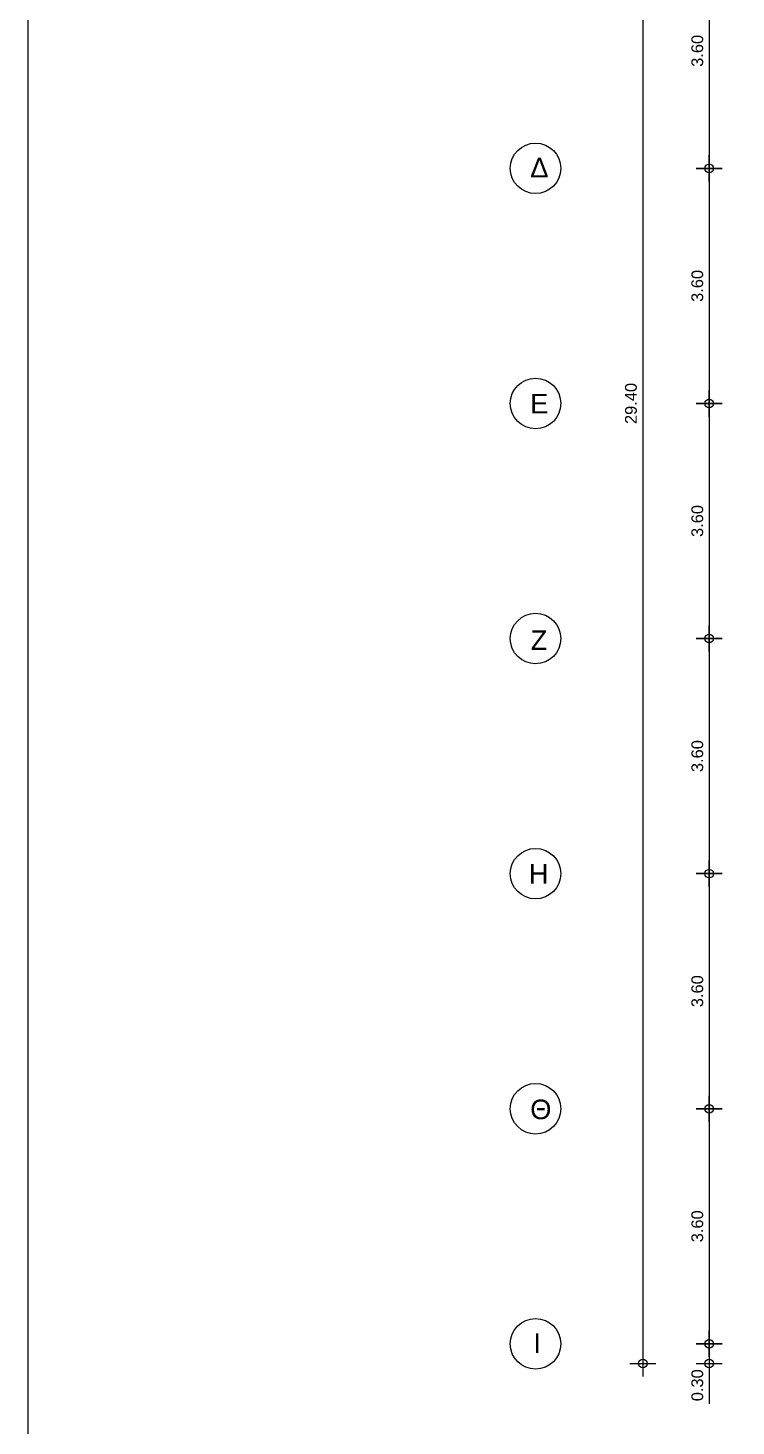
# Model space of a CAD drawing. Header units: metres. Extents: x -11 to 85, y -301 to 135.
# Drawn here: x 1 to 11.85, y -58.85 to -37.44 of the extents above; entities that cross this region are included whole.
import ezdxf

# ---------------------------------------------------------------- set-up
doc = ezdxf.new("R2010")
doc.units = ezdxf.units.M
doc.header["$LTSCALE"] = 0.036
doc.header["$PDMODE"] = 2
for name, color, linetype in [('arxitek borofos', 252, 'Continuous'), ('BORDER', 5, 'Continuous'), ('DIMBLK', 252, 'Continuous'), ('LAYER-ON', 4, 'Continuous')]:
    doc.layers.add(name, color=color, linetype=linetype)
doc.styles.add('COMU-N', font='arial.ttf')
doc.styles.get("Standard").update_dxf_attribs({"font": 'arial.ttf'})
doc.dimstyles.new('CADWDOT', dxfattribs={"dimscale": 0.1, "dimtxt": 1.8, "dimasz": 0.08, "dimexe": 2, "dimexo": 0, "dimgap": 0.09, "dimtad": 0, "dimrnd": 0.001, "dimzin": 0, "dimdsep": 46, "dimtxsty": 'Standard', "dimblk1": 'ARTDIM', "dimblk2": 'ARTDIM', "dimsah": 1, "dimcen": 0.09, "dimdle": 0.05, "dimse1": 1, "dimse2": 1, "dimadec": 0, "dimazin": 0, "dimtfac": 1, "dimtmove": 0, "dimatfit": 3, "dimldrblk": 'ARTDIM', "dimfxl": 2, "dimtvp": 0.9999, "dimtolj": 1, "dimtzin": 0, "dimarcsym": 0})

# ---------------------------------------------------------------- blocks, each defined once
blk = doc.blocks.new('art103')
at = {"layer": 'BORDER'}
blk.add_line((0.25, 14.6), (0.25, 0.25), dxfattribs=at)
blk = doc.blocks.new('ARTDIM')
at = {"layer": 'DIMBLK'}
for p, q in [((-24.9975, 0), (24.9975, 0)), ((0, -24.9975), (0, 24.9975))]:
    blk.add_line(p, q, dxfattribs=at)
blk.add_circle((0, 0), 8.25, dxfattribs=at)
blk = doc.blocks.new('*D782')
at = {"layer": 'arxitek borofos', "color": 0, "lineweight": -2}
blk.add_line((10.423, -28.501), (10.423, -57.885), dxfattribs=at)
at = {"layer": 'Defpoints', "color": 0, "transparency": 16777216}
for p in [(13.537, -28.493), (10.423, -57.893), (13.537, -57.893)]:
    blk.add_point(p, dxfattribs=at)
at = {"layer": 'arxitek borofos', "color": 0, "lineweight": -2, "xscale": 0.008, "yscale": 0.008, "zscale": 0.008}
for p, rotation in [((10.423, -28.493), 90), ((10.423, -57.893), 270)]:
    blk.add_blockref('ARTDIM', p, dxfattribs=dict(at, rotation=rotation))
at = {"layer": 'arxitek borofos', "color": 0, "insert": (10.243, -43.193), "char_height": 0.18, "attachment_point": 5, "rotation": 90}
blk.add_mtext('\\A1;29.40', dxfattribs=at)
blk = doc.blocks.new('*D786')
at = {"layer": 'arxitek borofos', "color": 0, "lineweight": -2}
blk.add_line((11.44, -36.001), (11.44, -39.585), dxfattribs=at)
at = {"layer": 'Defpoints', "color": 0, "transparency": 16777216}
for p in [(7.93, -35.993), (7.93, -39.593), (11.44, -39.593)]:
    blk.add_point(p, dxfattribs=at)
at = {"layer": 'arxitek borofos', "color": 0, "lineweight": -2, "xscale": 0.008, "yscale": 0.008, "zscale": 0.008}
for p, rotation in [((11.44, -35.993), 90), ((11.44, -39.593), 270)]:
    blk.add_blockref('ARTDIM', p, dxfattribs=dict(at, rotation=rotation))
at = {"layer": 'arxitek borofos', "color": 0, "insert": (11.26, -37.793), "char_height": 0.18, "attachment_point": 5, "rotation": 90}
blk.add_mtext('\\A1;3.60', dxfattribs=at)
blk = doc.blocks.new('*D787')
at = {"layer": 'arxitek borofos', "color": 0, "lineweight": -2}
blk.add_line((11.44, -39.601), (11.44, -43.185), dxfattribs=at)
at = {"layer": 'Defpoints', "color": 0, "transparency": 16777216}
for p in [(7.93, -39.593), (7.93, -43.193), (11.44, -43.193)]:
    blk.add_point(p, dxfattribs=at)
at = {"layer": 'arxitek borofos', "color": 0, "lineweight": -2, "xscale": 0.008, "yscale": 0.008, "zscale": 0.008}
for p, rotation in [((11.44, -39.593), 90), ((11.44, -43.193), 270)]:
    blk.add_blockref('ARTDIM', p, dxfattribs=dict(at, rotation=rotation))
at = {"layer": 'arxitek borofos', "color": 0, "insert": (11.26, -41.393), "char_height": 0.18, "attachment_point": 5, "rotation": 90}
blk.add_mtext('\\A1;3.60', dxfattribs=at)
blk = doc.blocks.new('*D788')
at = {"layer": 'arxitek borofos', "color": 0, "lineweight": -2}
blk.add_line((11.44, -43.201), (11.44, -46.785), dxfattribs=at)
at = {"layer": 'Defpoints', "color": 0, "transparency": 16777216}
for p in [(7.93, -43.193), (7.93, -46.793), (11.44, -46.793)]:
    blk.add_point(p, dxfattribs=at)
at = {"layer": 'arxitek borofos', "color": 0, "lineweight": -2, "xscale": 0.008, "yscale": 0.008, "zscale": 0.008}
for p, rotation in [((11.44, -43.193), 90), ((11.44, -46.793), 270)]:
    blk.add_blockref('ARTDIM', p, dxfattribs=dict(at, rotation=rotation))
at = {"layer": 'arxitek borofos', "color": 0, "insert": (11.26, -44.993), "char_height": 0.18, "attachment_point": 5, "rotation": 90}
blk.add_mtext('\\A1;3.60', dxfattribs=at)
blk = doc.blocks.new('*D789')
at = {"layer": 'arxitek borofos', "color": 0, "lineweight": -2}
blk.add_line((11.44, -46.801), (11.44, -50.385), dxfattribs=at)
at = {"layer": 'Defpoints', "color": 0, "transparency": 16777216}
for p in [(7.93, -46.793), (7.93, -50.393), (11.44, -50.393)]:
    blk.add_point(p, dxfattribs=at)
at = {"layer": 'arxitek borofos', "color": 0, "lineweight": -2, "xscale": 0.008, "yscale": 0.008, "zscale": 0.008}
for p, rotation in [((11.44, -46.793), 90), ((11.44, -50.393), 270)]:
    blk.add_blockref('ARTDIM', p, dxfattribs=dict(at, rotation=rotation))
at = {"layer": 'arxitek borofos', "color": 0, "insert": (11.26, -48.593), "char_height": 0.18, "attachment_point": 5, "rotation": 90}
blk.add_mtext('\\A1;3.60', dxfattribs=at)
blk = doc.blocks.new('*D790')
at = {"layer": 'arxitek borofos', "color": 0, "lineweight": -2}
blk.add_line((11.44, -50.401), (11.44, -53.985), dxfattribs=at)
at = {"layer": 'Defpoints', "color": 0, "transparency": 16777216}
for p in [(7.93, -50.393), (7.93, -53.993), (11.44, -53.993)]:
    blk.add_point(p, dxfattribs=at)
at = {"layer": 'arxitek borofos', "color": 0, "lineweight": -2, "xscale": 0.008, "yscale": 0.008, "zscale": 0.008}
for p, rotation in [((11.44, -50.393), 90), ((11.44, -53.993), 270)]:
    blk.add_blockref('ARTDIM', p, dxfattribs=dict(at, rotation=rotation))
at = {"layer": 'arxitek borofos', "color": 0, "insert": (11.26, -52.193), "char_height": 0.18, "attachment_point": 5, "rotation": 90}
blk.add_mtext('\\A1;3.60', dxfattribs=at)
blk = doc.blocks.new('*D791')
at = {"layer": 'arxitek borofos', "color": 0, "lineweight": -2}
blk.add_line((11.44, -54.001), (11.44, -57.585), dxfattribs=at)
at = {"layer": 'Defpoints', "color": 0, "transparency": 16777216}
for p in [(7.93, -53.993), (7.93, -57.593), (11.44, -57.593)]:
    blk.add_point(p, dxfattribs=at)
at = {"layer": 'arxitek borofos', "color": 0, "lineweight": -2, "xscale": 0.008, "yscale": 0.008, "zscale": 0.008}
for p, rotation in [((11.44, -53.993), 90), ((11.44, -57.593), 270)]:
    blk.add_blockref('ARTDIM', p, dxfattribs=dict(at, rotation=rotation))
at = {"layer": 'arxitek borofos', "color": 0, "insert": (11.26, -55.793), "char_height": 0.18, "attachment_point": 5, "rotation": 90}
blk.add_mtext('\\A1;3.60', dxfattribs=at)
blk = doc.blocks.new('*D792')
at = {"layer": 'arxitek borofos', "color": 0, "lineweight": -2}
for p, q in [((11.44, -57.601), (11.44, -57.885)), ((11.44, -57.893), (11.44, -58.51))]:
    blk.add_line(p, q, dxfattribs=at)
at = {"layer": 'Defpoints', "color": 0, "transparency": 16777216}
for p in [(7.93, -57.593), (11.44, -57.893), (13.537, -57.893)]:
    blk.add_point(p, dxfattribs=at)
at = {"layer": 'arxitek borofos', "color": 0, "lineweight": -2, "xscale": 0.008, "yscale": 0.008, "zscale": 0.008}
for p, rotation in [((11.44, -57.593), 90), ((11.44, -57.893), 270)]:
    blk.add_blockref('ARTDIM', p, dxfattribs=dict(at, rotation=rotation))
at = {"layer": 'arxitek borofos', "color": 0, "insert": (11.26, -58.227), "char_height": 0.18, "attachment_point": 5, "rotation": 90}
blk.add_mtext('\\A1;0.30', dxfattribs=at)

msp = doc.modelspace()

# ---------------------------------------------------------------- linework, layer by layer
at = {"layer": 'arxitek borofos'}
for centre in [(8.78, -39.593), (8.78, -43.193), (8.78, -46.793), (8.78, -50.393), (8.78, -53.993), (8.78, -57.593)]:
    msp.add_circle(centre, 0.387, dxfattribs=at)

# ---------------------------------------------------------------- block references
at = {"layer": 'LAYER-ON', "xscale": 4, "yscale": 4, "zscale": 4}
msp.add_blockref('art103', (0, -73.04), dxfattribs=at)

# ---------------------------------------------------------------- texts
at = {"layer": 'arxitek borofos', "style": 'COMU-N'}
for s, p in [('Δ', (8.699, -39.731)), ('Ε', (8.699, -43.346)), ('Ζ', (8.705, -46.967)), ('Η', (8.677, -50.546)), ('Θ', (8.698, -54.153)), ('Ι', (8.746, -57.731))]:
    msp.add_text(s, height=0.3, dxfattribs=at).set_placement(p)

# ---------------------------------------------------------------- dimensions: what is measured, and where the dimension line sits
at = {"layer": 'arxitek borofos'}
for base, p1, p2, picture, middle in [((10.423, -57.893), (13.537, -28.493), (13.537, -57.893), '*D782', (10.243, -43.193)), ((11.44, -39.593), (7.93, -35.993), (7.93, -39.593), '*D786', (11.26, -37.793)), ((11.44, -43.193), (7.93, -39.593), (7.93, -43.193), '*D787', (11.26, -41.393)), ((11.44, -46.793), (7.93, -43.193), (7.93, -46.793), '*D788', (11.26, -44.993)), ((11.44, -50.393), (7.93, -46.793), (7.93, -50.393), '*D789', (11.26, -48.593)), ((11.44, -53.993), (7.93, -50.393), (7.93, -53.993), '*D790', (11.26, -52.193)), ((11.44, -57.593), (7.93, -53.993), (7.93, -57.593), '*D791', (11.26, -55.793))]:
    dim = msp.add_linear_dim(base=base, p1=p1, p2=p2, angle=90, dimstyle='CADWDOT', dxfattribs=at)
    dim.commit()
    dim.dimension.update_dxf_attribs({"geometry": picture, "text_midpoint": middle})
dim = msp.add_linear_dim(base=(11.44, -57.893), p1=(7.93, -57.593), p2=(13.537, -57.893), angle=90, dimstyle='CADWDOT', dxfattribs=at)
dim.commit()
dim.dimension.update_dxf_attribs({"geometry": '*D792', "text_midpoint": (11.44, -58.227), "dimtype": 160})

doc.saveas('drawing.dxf')
